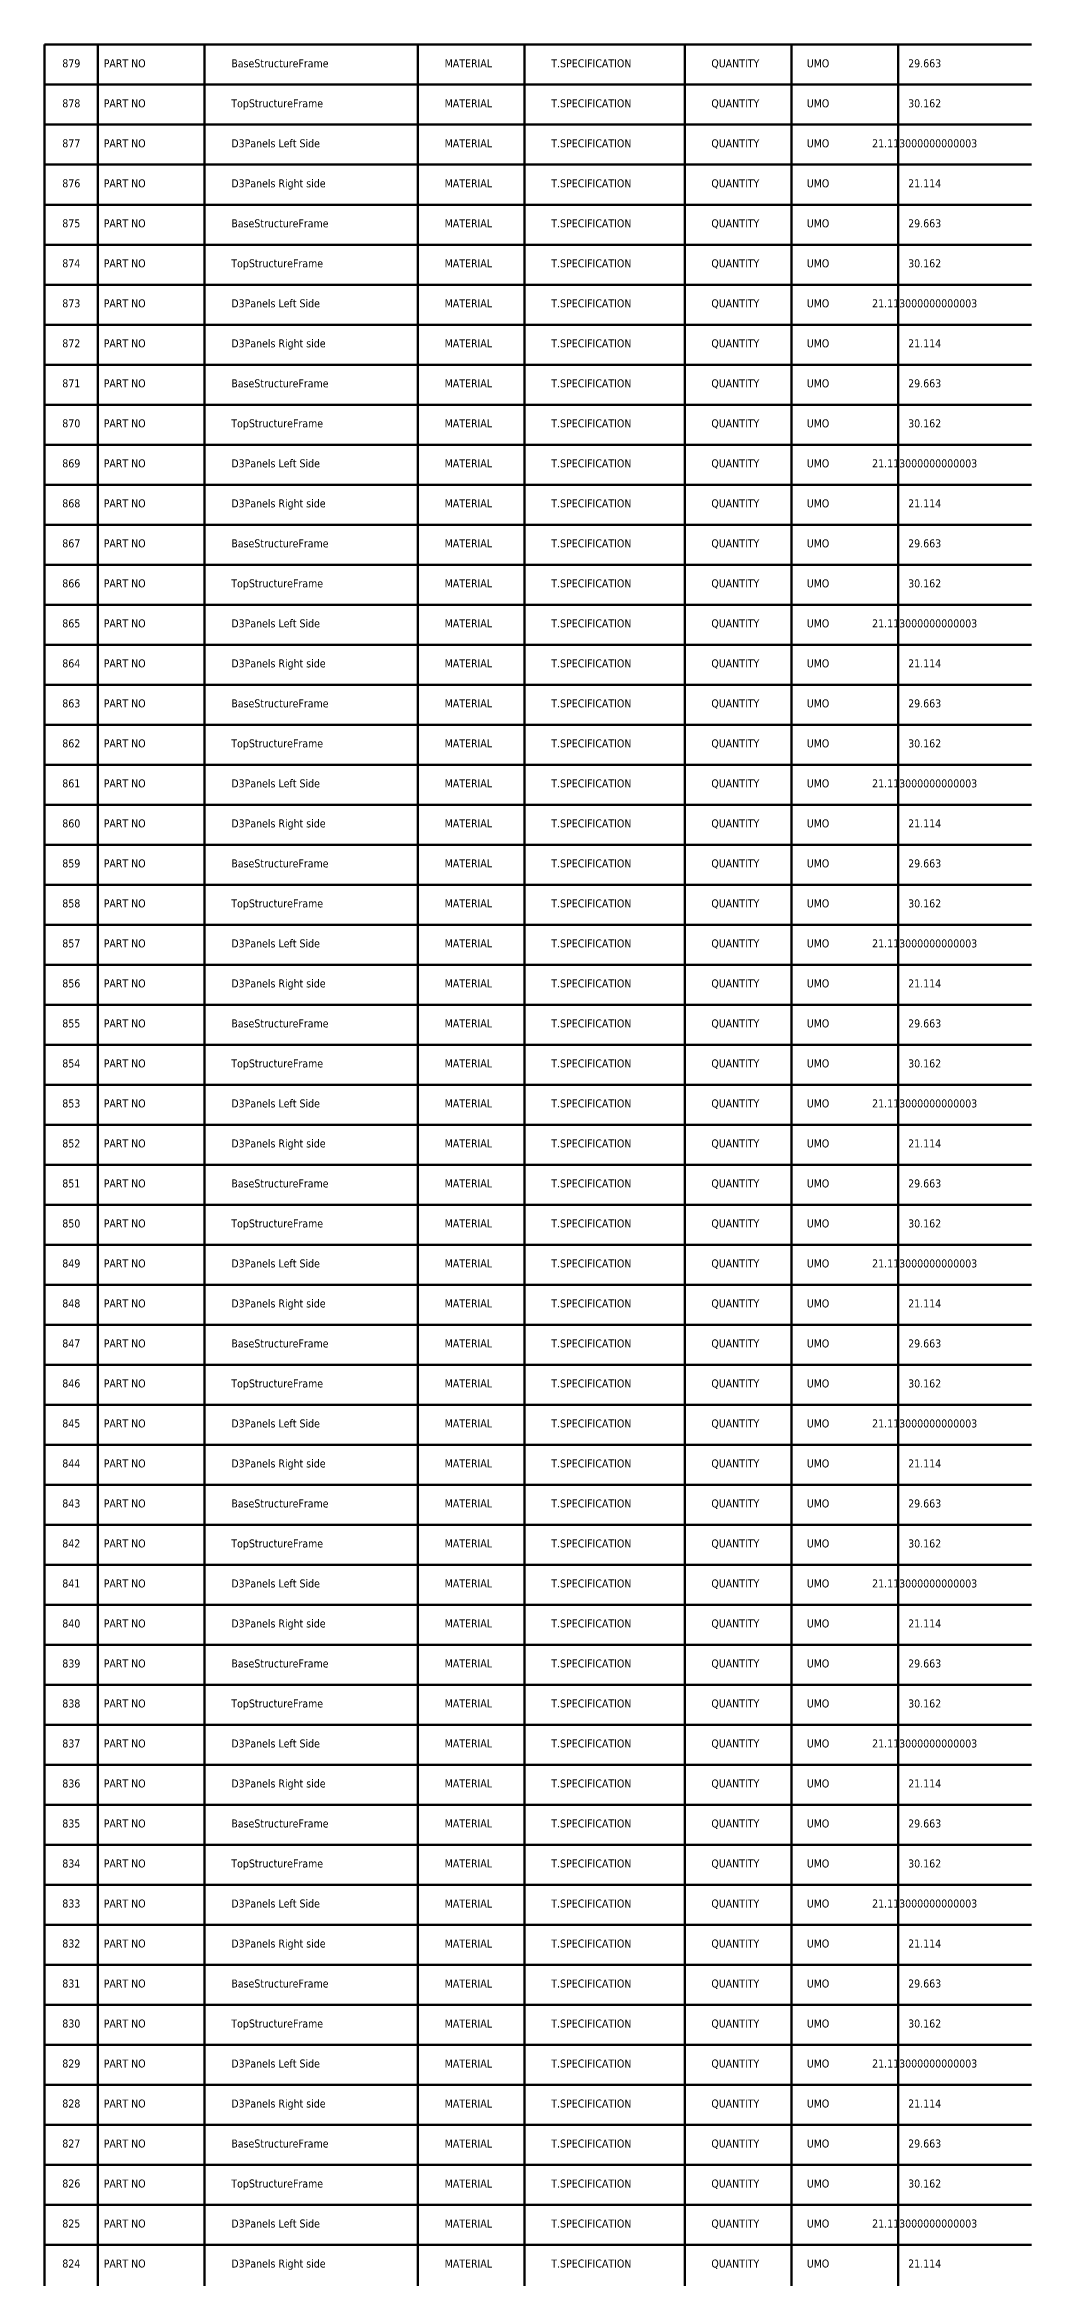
# Model space of a CAD drawing. Header units: metres. Extents: x 849 to 1219, y 30 to 13360.
# Drawn here: x 849 to 1219, y 12523 to 13360 of the extents above; entities that cross this region are included whole.
import ezdxf
from ezdxf.enums import TextEntityAlignment as Align

# ---------------------------------------------------------------- set-up
doc = ezdxf.new("R2010")
doc.units = ezdxf.units.M
doc.layers.add('Default', color=7, linetype='Continuous', lineweight=50, true_color=0x000000)
doc.styles.add('Default', font='tahoma.ttf')

msp = doc.modelspace()

# ---------------------------------------------------------------- linework, layer by layer
at = {"layer": 'Default'}
for p, q in [((849, 13360), (1219, 13360)), ((849, 160), (849, 13360)), ((869, 13360), (869, 160)), ((909, 13360), (909, 160)), ((989, 13360), (989, 160)), ((1029, 13360), (1029, 160)), ((1089, 13360), (1089, 160)), ((1129, 13360), (1129, 160)), ((1169, 13360), (1169, 160)), ((849, 13345), (1219, 13345)), ((849, 13330), (1219, 13330)), ((849, 13315), (1219, 13315)), ((849, 13300), (1219, 13300)), ((849, 13285), (1219, 13285)), ((849, 13270), (1219, 13270)), ((849, 13255), (1219, 13255)), ((849, 13240), (1219, 13240)), ((849, 13225), (1219, 13225)), ((849, 13210), (1219, 13210)), ((849, 13195), (1219, 13195)), ((849, 13180), (1219, 13180)), ((849, 13165), (1219, 13165)), ((849, 13150), (1219, 13150)), ((849, 13135), (1219, 13135)), ((849, 13120), (1219, 13120)), ((849, 13105), (1219, 13105)), ((849, 13090), (1219, 13090)), ((849, 13075), (1219, 13075)), ((849, 13060), (1219, 13060)), ((849, 13045), (1219, 13045)), ((849, 13030), (1219, 13030)), ((849, 13015), (1219, 13015)), ((849, 13000), (1219, 13000)), ((849, 12985), (1219, 12985)), ((849, 12970), (1219, 12970)), ((849, 12955), (1219, 12955)), ((849, 12940), (1219, 12940)), ((849, 12925), (1219, 12925)), ((849, 12910), (1219, 12910)), ((849, 12895), (1219, 12895)), ((849, 12880), (1219, 12880)), ((849, 12865), (1219, 12865)), ((849, 12850), (1219, 12850)), ((849, 12835), (1219, 12835)), ((849, 12820), (1219, 12820)), ((849, 12805), (1219, 12805)), ((849, 12790), (1219, 12790)), ((849, 12775), (1219, 12775)), ((849, 12760), (1219, 12760)), ((849, 12745), (1219, 12745)), ((849, 12730), (1219, 12730)), ((849, 12715), (1219, 12715)), ((849, 12700), (1219, 12700)), ((849, 12685), (1219, 12685)), ((849, 12670), (1219, 12670)), ((849, 12655), (1219, 12655)), ((849, 12640), (1219, 12640)), ((849, 12625), (1219, 12625)), ((849, 12610), (1219, 12610)), ((849, 12595), (1219, 12595)), ((849, 12580), (1219, 12580)), ((849, 12565), (1219, 12565)), ((849, 12550), (1219, 12550)), ((849, 12535), (1219, 12535))]:
    msp.add_line(p, q, dxfattribs=at)

# ---------------------------------------------------------------- texts
at = {"layer": 'Default', "style": 'Default'}
for s, p in [('879', (859, 13353)), ('PART NO', (879, 13353)), ('UMO', (1139, 13353)), ('29.663', (1179, 13353)), ('878', (859, 13338)), ('PART NO', (879, 13338)), ('UMO', (1139, 13338)), ('30.162', (1179, 13338)), ('877', (859, 13323)), ('PART NO', (879, 13323)), ('UMO', (1139, 13323)), ('21.113000000000003', (1179, 13323)), ('876', (859, 13308)), ('PART NO', (879, 13308)), ('UMO', (1139, 13308)), ('21.114', (1179, 13308)), ('875', (859, 13293)), ('PART NO', (879, 13293)), ('UMO', (1139, 13293)), ('29.663', (1179, 13293)), ('874', (859, 13278)), ('PART NO', (879, 13278)), ('UMO', (1139, 13278)), ('30.162', (1179, 13278)), ('873', (859, 13263)), ('PART NO', (879, 13263)), ('UMO', (1139, 13263)), ('21.113000000000003', (1179, 13263)), ('872', (859, 13248)), ('PART NO', (879, 13248)), ('UMO', (1139, 13248)), ('21.114', (1179, 13248)), ('871', (859, 13233)), ('PART NO', (879, 13233)), ('UMO', (1139, 13233)), ('29.663', (1179, 13233)), ('870', (859, 13218)), ('PART NO', (879, 13218)), ('UMO', (1139, 13218)), ('30.162', (1179, 13218)), ('869', (859, 13203)), ('PART NO', (879, 13203)), ('UMO', (1139, 13203)), ('21.113000000000003', (1179, 13203)), ('868', (859, 13188)), ('PART NO', (879, 13188)), ('UMO', (1139, 13188)), ('21.114', (1179, 13188)), ('867', (859, 13173)), ('PART NO', (879, 13173)), ('UMO', (1139, 13173)), ('29.663', (1179, 13173)), ('866', (859, 13158)), ('PART NO', (879, 13158)), ('UMO', (1139, 13158)), ('30.162', (1179, 13158)), ('865', (859, 13143)), ('PART NO', (879, 13143)), ('UMO', (1139, 13143)), ('21.113000000000003', (1179, 13143)), ('864', (859, 13128)), ('PART NO', (879, 13128)), ('UMO', (1139, 13128)), ('21.114', (1179, 13128)), ('863', (859, 13113)), ('PART NO', (879, 13113)), ('UMO', (1139, 13113)), ('29.663', (1179, 13113)), ('862', (859, 13098)), ('PART NO', (879, 13098)), ('UMO', (1139, 13098)), ('30.162', (1179, 13098)), ('861', (859, 13083)), ('PART NO', (879, 13083)), ('UMO', (1139, 13083)), ('21.113000000000003', (1179, 13083)), ('860', (859, 13068)), ('PART NO', (879, 13068)), ('UMO', (1139, 13068)), ('21.114', (1179, 13068)), ('859', (859, 13053)), ('PART NO', (879, 13053)), ('UMO', (1139, 13053)), ('29.663', (1179, 13053)), ('858', (859, 13038)), ('PART NO', (879, 13038)), ('UMO', (1139, 13038)), ('30.162', (1179, 13038)), ('857', (859, 13023)), ('PART NO', (879, 13023)), ('UMO', (1139, 13023)), ('21.113000000000003', (1179, 13023)), ('856', (859, 13008)), ('PART NO', (879, 13008)), ('UMO', (1139, 13008)), ('21.114', (1179, 13008)), ('855', (859, 12993)), ('PART NO', (879, 12993)), ('UMO', (1139, 12993)), ('29.663', (1179, 12993)), ('854', (859, 12978)), ('PART NO', (879, 12978)), ('UMO', (1139, 12978)), ('30.162', (1179, 12978)), ('853', (859, 12963)), ('PART NO', (879, 12963)), ('UMO', (1139, 12963)), ('21.113000000000003', (1179, 12963)), ('852', (859, 12948)), ('PART NO', (879, 12948)), ('UMO', (1139, 12948)), ('21.114', (1179, 12948)), ('851', (859, 12933)), ('PART NO', (879, 12933)), ('UMO', (1139, 12933)), ('29.663', (1179, 12933)), ('850', (859, 12918)), ('PART NO', (879, 12918)), ('UMO', (1139, 12918)), ('30.162', (1179, 12918)), ('849', (859, 12903)), ('PART NO', (879, 12903)), ('UMO', (1139, 12903)), ('21.113000000000003', (1179, 12903)), ('848', (859, 12888)), ('PART NO', (879, 12888)), ('UMO', (1139, 12888)), ('21.114', (1179, 12888)), ('847', (859, 12873)), ('PART NO', (879, 12873)), ('UMO', (1139, 12873)), ('29.663', (1179, 12873)), ('846', (859, 12858)), ('PART NO', (879, 12858)), ('UMO', (1139, 12858)), ('30.162', (1179, 12858)), ('845', (859, 12843)), ('PART NO', (879, 12843)), ('UMO', (1139, 12843)), ('21.113000000000003', (1179, 12843)), ('844', (859, 12828)), ('PART NO', (879, 12828)), ('UMO', (1139, 12828)), ('21.114', (1179, 12828)), ('843', (859, 12813)), ('PART NO', (879, 12813)), ('UMO', (1139, 12813)), ('29.663', (1179, 12813)), ('842', (859, 12798)), ('PART NO', (879, 12798)), ('UMO', (1139, 12798)), ('30.162', (1179, 12798)), ('841', (859, 12783)), ('PART NO', (879, 12783)), ('UMO', (1139, 12783)), ('21.113000000000003', (1179, 12783)), ('840', (859, 12768)), ('PART NO', (879, 12768)), ('UMO', (1139, 12768)), ('21.114', (1179, 12768)), ('839', (859, 12753)), ('PART NO', (879, 12753)), ('UMO', (1139, 12753)), ('29.663', (1179, 12753)), ('838', (859, 12738)), ('PART NO', (879, 12738)), ('UMO', (1139, 12738)), ('30.162', (1179, 12738)), ('837', (859, 12723)), ('PART NO', (879, 12723)), ('UMO', (1139, 12723)), ('21.113000000000003', (1179, 12723)), ('836', (859, 12708)), ('PART NO', (879, 12708)), ('UMO', (1139, 12708)), ('21.114', (1179, 12708)), ('835', (859, 12693)), ('PART NO', (879, 12693)), ('UMO', (1139, 12693)), ('29.663', (1179, 12693)), ('834', (859, 12678)), ('PART NO', (879, 12678)), ('UMO', (1139, 12678)), ('30.162', (1179, 12678)), ('833', (859, 12663)), ('PART NO', (879, 12663)), ('UMO', (1139, 12663)), ('21.113000000000003', (1179, 12663)), ('832', (859, 12648)), ('PART NO', (879, 12648)), ('UMO', (1139, 12648)), ('21.114', (1179, 12648)), ('831', (859, 12633)), ('PART NO', (879, 12633)), ('UMO', (1139, 12633)), ('29.663', (1179, 12633)), ('830', (859, 12618)), ('PART NO', (879, 12618)), ('UMO', (1139, 12618)), ('30.162', (1179, 12618)), ('829', (859, 12603)), ('PART NO', (879, 12603)), ('UMO', (1139, 12603)), ('21.113000000000003', (1179, 12603)), ('828', (859, 12588)), ('PART NO', (879, 12588)), ('UMO', (1139, 12588)), ('21.114', (1179, 12588)), ('827', (859, 12573)), ('PART NO', (879, 12573)), ('UMO', (1139, 12573)), ('29.663', (1179, 12573)), ('826', (859, 12558)), ('PART NO', (879, 12558)), ('UMO', (1139, 12558)), ('30.162', (1179, 12558)), ('825', (859, 12543)), ('PART NO', (879, 12543)), ('UMO', (1139, 12543)), ('21.113000000000003', (1179, 12543)), ('824', (859, 12528)), ('PART NO', (879, 12528)), ('UMO', (1139, 12528)), ('21.114', (1179, 12528))]:
    msp.add_text(s, height=3, dxfattribs=at).set_placement(p, align=Align.MIDDLE_CENTER)
for s, p in [('BaseStructureFrame', (919, 13353)), ('MATERIAL', (999, 13353)), ('T.SPECIFICATION', (1039, 13353)), ('QUANTITY', (1099, 13353)), ('TopStructureFrame', (919, 13338)), ('MATERIAL', (999, 13338)), ('T.SPECIFICATION', (1039, 13338)), ('QUANTITY', (1099, 13338)), ('D3Panels Left Side', (919, 13323)), ('MATERIAL', (999, 13323)), ('T.SPECIFICATION', (1039, 13323)), ('QUANTITY', (1099, 13323)), ('D3Panels Right side', (919, 13308)), ('MATERIAL', (999, 13308)), ('T.SPECIFICATION', (1039, 13308)), ('QUANTITY', (1099, 13308)), ('BaseStructureFrame', (919, 13293)), ('MATERIAL', (999, 13293)), ('T.SPECIFICATION', (1039, 13293)), ('QUANTITY', (1099, 13293)), ('TopStructureFrame', (919, 13278)), ('MATERIAL', (999, 13278)), ('T.SPECIFICATION', (1039, 13278)), ('QUANTITY', (1099, 13278)), ('D3Panels Left Side', (919, 13263)), ('MATERIAL', (999, 13263)), ('T.SPECIFICATION', (1039, 13263)), ('QUANTITY', (1099, 13263)), ('D3Panels Right side', (919, 13248)), ('MATERIAL', (999, 13248)), ('T.SPECIFICATION', (1039, 13248)), ('QUANTITY', (1099, 13248)), ('BaseStructureFrame', (919, 13233)), ('MATERIAL', (999, 13233)), ('T.SPECIFICATION', (1039, 13233)), ('QUANTITY', (1099, 13233)), ('TopStructureFrame', (919, 13218)), ('MATERIAL', (999, 13218)), ('T.SPECIFICATION', (1039, 13218)), ('QUANTITY', (1099, 13218)), ('D3Panels Left Side', (919, 13203)), ('MATERIAL', (999, 13203)), ('T.SPECIFICATION', (1039, 13203)), ('QUANTITY', (1099, 13203)), ('D3Panels Right side', (919, 13188)), ('MATERIAL', (999, 13188)), ('T.SPECIFICATION', (1039, 13188)), ('QUANTITY', (1099, 13188)), ('BaseStructureFrame', (919, 13173)), ('MATERIAL', (999, 13173)), ('T.SPECIFICATION', (1039, 13173)), ('QUANTITY', (1099, 13173)), ('TopStructureFrame', (919, 13158)), ('MATERIAL', (999, 13158)), ('T.SPECIFICATION', (1039, 13158)), ('QUANTITY', (1099, 13158)), ('D3Panels Left Side', (919, 13143)), ('MATERIAL', (999, 13143)), ('T.SPECIFICATION', (1039, 13143)), ('QUANTITY', (1099, 13143)), ('D3Panels Right side', (919, 13128)), ('MATERIAL', (999, 13128)), ('T.SPECIFICATION', (1039, 13128)), ('QUANTITY', (1099, 13128)), ('BaseStructureFrame', (919, 13113)), ('MATERIAL', (999, 13113)), ('T.SPECIFICATION', (1039, 13113)), ('QUANTITY', (1099, 13113)), ('TopStructureFrame', (919, 13098)), ('MATERIAL', (999, 13098)), ('T.SPECIFICATION', (1039, 13098)), ('QUANTITY', (1099, 13098)), ('D3Panels Left Side', (919, 13083)), ('MATERIAL', (999, 13083)), ('T.SPECIFICATION', (1039, 13083)), ('QUANTITY', (1099, 13083)), ('D3Panels Right side', (919, 13068)), ('MATERIAL', (999, 13068)), ('T.SPECIFICATION', (1039, 13068)), ('QUANTITY', (1099, 13068)), ('BaseStructureFrame', (919, 13053)), ('MATERIAL', (999, 13053)), ('T.SPECIFICATION', (1039, 13053)), ('QUANTITY', (1099, 13053)), ('TopStructureFrame', (919, 13038)), ('MATERIAL', (999, 13038)), ('T.SPECIFICATION', (1039, 13038)), ('QUANTITY', (1099, 13038)), ('D3Panels Left Side', (919, 13023)), ('MATERIAL', (999, 13023)), ('T.SPECIFICATION', (1039, 13023)), ('QUANTITY', (1099, 13023)), ('D3Panels Right side', (919, 13008)), ('MATERIAL', (999, 13008)), ('T.SPECIFICATION', (1039, 13008)), ('QUANTITY', (1099, 13008)), ('BaseStructureFrame', (919, 12993)), ('MATERIAL', (999, 12993)), ('T.SPECIFICATION', (1039, 12993)), ('QUANTITY', (1099, 12993)), ('TopStructureFrame', (919, 12978)), ('MATERIAL', (999, 12978)), ('T.SPECIFICATION', (1039, 12978)), ('QUANTITY', (1099, 12978)), ('D3Panels Left Side', (919, 12963)), ('MATERIAL', (999, 12963)), ('T.SPECIFICATION', (1039, 12963)), ('QUANTITY', (1099, 12963)), ('D3Panels Right side', (919, 12948)), ('MATERIAL', (999, 12948)), ('T.SPECIFICATION', (1039, 12948)), ('QUANTITY', (1099, 12948)), ('BaseStructureFrame', (919, 12933)), ('MATERIAL', (999, 12933)), ('T.SPECIFICATION', (1039, 12933)), ('QUANTITY', (1099, 12933)), ('TopStructureFrame', (919, 12918)), ('MATERIAL', (999, 12918)), ('T.SPECIFICATION', (1039, 12918)), ('QUANTITY', (1099, 12918)), ('D3Panels Left Side', (919, 12903)), ('MATERIAL', (999, 12903)), ('T.SPECIFICATION', (1039, 12903)), ('QUANTITY', (1099, 12903)), ('D3Panels Right side', (919, 12888)), ('MATERIAL', (999, 12888)), ('T.SPECIFICATION', (1039, 12888)), ('QUANTITY', (1099, 12888)), ('BaseStructureFrame', (919, 12873)), ('MATERIAL', (999, 12873)), ('T.SPECIFICATION', (1039, 12873)), ('QUANTITY', (1099, 12873)), ('TopStructureFrame', (919, 12858)), ('MATERIAL', (999, 12858)), ('T.SPECIFICATION', (1039, 12858)), ('QUANTITY', (1099, 12858)), ('D3Panels Left Side', (919, 12843)), ('MATERIAL', (999, 12843)), ('T.SPECIFICATION', (1039, 12843)), ('QUANTITY', (1099, 12843)), ('D3Panels Right side', (919, 12828)), ('MATERIAL', (999, 12828)), ('T.SPECIFICATION', (1039, 12828)), ('QUANTITY', (1099, 12828)), ('BaseStructureFrame', (919, 12813)), ('MATERIAL', (999, 12813)), ('T.SPECIFICATION', (1039, 12813)), ('QUANTITY', (1099, 12813)), ('TopStructureFrame', (919, 12798)), ('MATERIAL', (999, 12798)), ('T.SPECIFICATION', (1039, 12798)), ('QUANTITY', (1099, 12798)), ('D3Panels Left Side', (919, 12783)), ('MATERIAL', (999, 12783)), ('T.SPECIFICATION', (1039, 12783)), ('QUANTITY', (1099, 12783)), ('D3Panels Right side', (919, 12768)), ('MATERIAL', (999, 12768)), ('T.SPECIFICATION', (1039, 12768)), ('QUANTITY', (1099, 12768)), ('BaseStructureFrame', (919, 12753)), ('MATERIAL', (999, 12753)), ('T.SPECIFICATION', (1039, 12753)), ('QUANTITY', (1099, 12753)), ('TopStructureFrame', (919, 12738)), ('MATERIAL', (999, 12738)), ('T.SPECIFICATION', (1039, 12738)), ('QUANTITY', (1099, 12738)), ('D3Panels Left Side', (919, 12723)), ('MATERIAL', (999, 12723)), ('T.SPECIFICATION', (1039, 12723)), ('QUANTITY', (1099, 12723)), ('D3Panels Right side', (919, 12708)), ('MATERIAL', (999, 12708)), ('T.SPECIFICATION', (1039, 12708)), ('QUANTITY', (1099, 12708)), ('BaseStructureFrame', (919, 12693)), ('MATERIAL', (999, 12693)), ('T.SPECIFICATION', (1039, 12693)), ('QUANTITY', (1099, 12693)), ('TopStructureFrame', (919, 12678)), ('MATERIAL', (999, 12678)), ('T.SPECIFICATION', (1039, 12678)), ('QUANTITY', (1099, 12678)), ('D3Panels Left Side', (919, 12663)), ('MATERIAL', (999, 12663)), ('T.SPECIFICATION', (1039, 12663)), ('QUANTITY', (1099, 12663)), ('D3Panels Right side', (919, 12648)), ('MATERIAL', (999, 12648)), ('T.SPECIFICATION', (1039, 12648)), ('QUANTITY', (1099, 12648)), ('BaseStructureFrame', (919, 12633)), ('MATERIAL', (999, 12633)), ('T.SPECIFICATION', (1039, 12633)), ('QUANTITY', (1099, 12633)), ('TopStructureFrame', (919, 12618)), ('MATERIAL', (999, 12618)), ('T.SPECIFICATION', (1039, 12618)), ('QUANTITY', (1099, 12618)), ('D3Panels Left Side', (919, 12603)), ('MATERIAL', (999, 12603)), ('T.SPECIFICATION', (1039, 12603)), ('QUANTITY', (1099, 12603)), ('D3Panels Right side', (919, 12588)), ('MATERIAL', (999, 12588)), ('T.SPECIFICATION', (1039, 12588)), ('QUANTITY', (1099, 12588)), ('BaseStructureFrame', (919, 12573)), ('MATERIAL', (999, 12573)), ('T.SPECIFICATION', (1039, 12573)), ('QUANTITY', (1099, 12573)), ('TopStructureFrame', (919, 12558)), ('MATERIAL', (999, 12558)), ('T.SPECIFICATION', (1039, 12558)), ('QUANTITY', (1099, 12558)), ('D3Panels Left Side', (919, 12543)), ('MATERIAL', (999, 12543)), ('T.SPECIFICATION', (1039, 12543)), ('QUANTITY', (1099, 12543)), ('D3Panels Right side', (919, 12528)), ('MATERIAL', (999, 12528)), ('T.SPECIFICATION', (1039, 12528)), ('QUANTITY', (1099, 12528))]:
    msp.add_text(s, height=3, dxfattribs=at).set_placement(p, align=Align.MIDDLE_LEFT)

doc.saveas('drawing.dxf')
